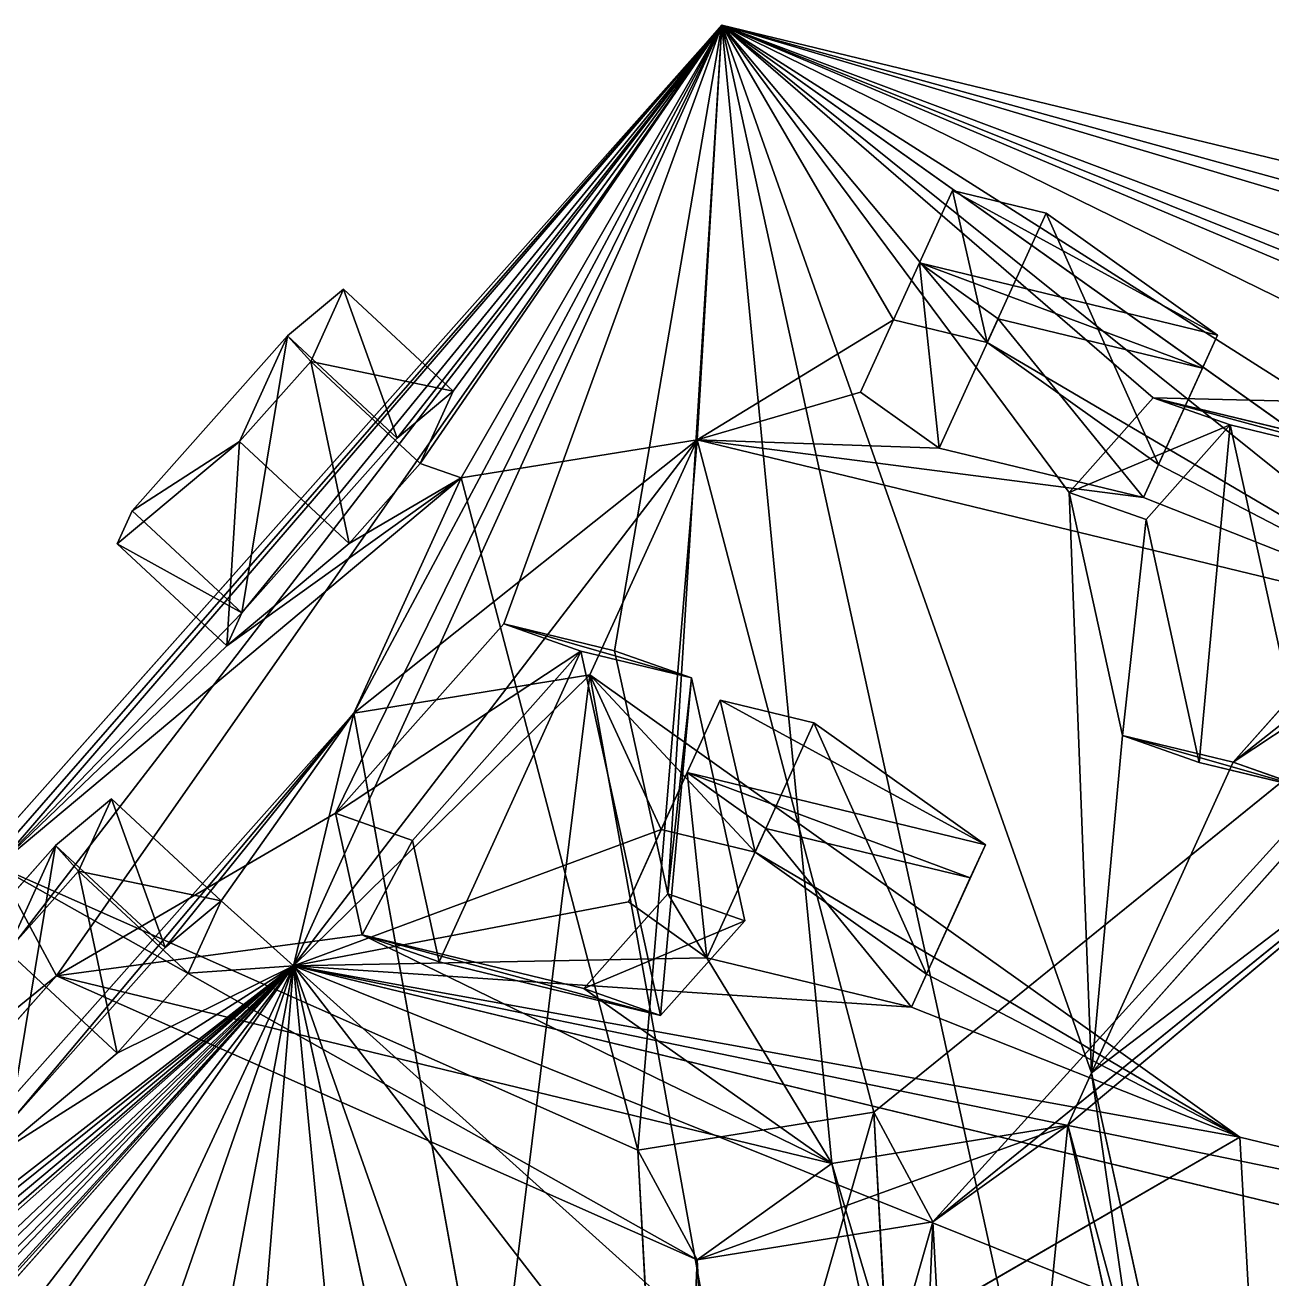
# Model space of a CAD drawing. Extents: x -257 to -138, y 59 to 148.
# Drawn here: x -216.33 to -187.37, y 119.32 to 148.43 of the extents above; entities that cross this region are included whole.
import ezdxf

# ---------------------------------------------------------------- set-up
doc = ezdxf.new("R2010")
doc.units = 0
doc.layers.get('0').update_dxf_attribs({"color": 13, "linetype": 'CONTINUOUS'})

msp = doc.modelspace()

# ---------------------------------------------------------------- linework, layer by layer
for p, q in [((-200.144, 148.433, 31.592), (-247.019, 95.698, 45.935)), ((-200.144, 148.433, 31.592), (-210.097, 126.592, 99.473)), ((-148.381, 111.653, 65.531), (-200.144, 148.433, 31.592)), ((-200.144, 148.433, 31.592), (-185.304, 80.76, 11.993)), ((-200.144, 148.433, 31.592), (-138.428, 133.495, -2.35)), ((-196.161, 141.588, 44.537), (-194.793, 144.591, 45.704)), ((-194.793, 144.591, 45.704), (-195.559, 142.911, 50.925)), ((-192.617, 144.064, 44.507), (-194.793, 144.591, 45.704)), ((-193.986, 141.061, 43.341), (-192.617, 144.064, 44.507)), ((-188.636, 141.235, 47.118), (-192.617, 144.064, 44.507)), ((-196.927, 139.908, 49.759), (-195.559, 142.911, 50.925)), ((-195.559, 142.911, 50.925), (-193.734, 141.614, 52.122)), ((-208.931, 142.304, 42.895), (-210.232, 141.215, 41.008)), ((-209.696, 140.624, 48.117), (-208.931, 142.304, 42.895)), ((-206.384, 139.934, 42.506), (-208.931, 142.304, 42.895)), ((-196.161, 141.588, 44.537), (-196.927, 139.908, 49.759)), ((-193.986, 141.061, 43.341), (-196.161, 141.588, 44.537)), ((-195.102, 138.611, 50.955), (-193.734, 141.614, 52.122)), ((-193.734, 141.614, 52.122), (-188.987, 140.465, 49.511)), ((-210.232, 141.215, 41.008), (-213.838, 137.158, 42.111)), ((-207.686, 138.845, 40.619), (-210.232, 141.215, 41.008)), ((-190.004, 138.232, 45.951), (-188.636, 141.235, 47.118)), ((-188.987, 140.465, 49.511), (-188.636, 141.235, 47.118)), ((-190.004, 138.232, 45.951), (-193.986, 141.061, 43.341)), ((-211.349, 138.765, 48.622), (-209.696, 140.624, 48.117)), ((-207.15, 138.254, 47.728), (-209.696, 140.624, 48.117)), ((-190.355, 137.462, 48.344), (-188.987, 140.465, 49.511)), ((-206.384, 139.934, 42.506), (-207.686, 138.845, 40.619)), ((-207.15, 138.254, 47.728), (-206.384, 139.934, 42.506)), ((-196.927, 139.908, 49.759), (-195.102, 138.611, 50.955)), ((-190.129, 139.779, 24.972), (-192.082, 137.582, 25.57)), ((-184.986, 138.534, 22.144), (-190.129, 139.779, 24.972)), ((-190.129, 139.779, 24.972), (-188.344, 139.15, 28.496)), ((-191.562, 124.106, 22.901), (-177.89, 139.487, 18.718)), ((-188.344, 139.15, 28.496), (-190.297, 136.953, 29.094)), ((-183.201, 137.905, 25.667), (-188.344, 139.15, 28.496)), ((-214.189, 136.388, 44.504), (-211.349, 138.765, 48.622)), ((-208.802, 136.395, 48.233), (-211.349, 138.765, 48.622)), ((-207.686, 138.845, 40.619), (-211.291, 134.789, 41.722)), ((-206.204, 137.92, 55.959), (-200.724, 138.806, 57.047)), ((-200.724, 138.806, 57.047), (-203.212, 133.346, 74.018)), ((-182.723, 134.449, 47.148), (-200.724, 138.806, 57.047)), ((-200.724, 138.806, 57.047), (-196.621, 123.199, 49.103)), ((-195.102, 138.611, 50.955), (-190.355, 137.462, 48.344)), ((-208.802, 136.395, 48.233), (-207.15, 138.254, 47.728)), ((-190.355, 137.462, 48.344), (-190.004, 138.232, 45.951)), ((-216.973, 128.909, 40.343), (-206.204, 137.92, 55.959)), ((-208.692, 132.459, 72.929), (-206.204, 137.92, 55.959)), ((-206.204, 137.92, 55.959), (-202.101, 122.312, 48.014)), ((-190.846, 131.942, 23.937), (-192.082, 137.582, 25.57)), ((-192.082, 137.582, 25.57), (-190.297, 136.953, 29.094)), ((-213.838, 137.158, 42.111), (-214.189, 136.388, 44.504)), ((-211.291, 134.789, 41.722), (-213.838, 137.158, 42.111)), ((-189.06, 131.313, 27.46), (-190.297, 136.953, 29.094)), ((-211.642, 134.019, 44.115), (-214.189, 136.388, 44.504)), ((-211.642, 134.019, 44.115), (-208.802, 136.395, 48.233)), ((-188.274, 131.32, 22.522), (-184.368, 135.714, 21.327)), ((-211.291, 134.789, 41.722), (-211.642, 134.019, 44.115)), ((-209.118, 130.135, 32.874), (-205.211, 134.529, 31.679)), ((-205.211, 134.529, 31.679), (-202.64, 133.907, 30.264)), ((-205.211, 134.529, 31.679), (-203.426, 133.901, 35.202)), ((-196.621, 123.199, 49.103), (-182.723, 134.449, 47.148)), ((-207.332, 129.506, 36.397), (-203.426, 133.901, 35.202)), ((-203.426, 133.901, 35.202), (-200.854, 133.278, 33.788)), ((-201.403, 128.268, 28.631), (-202.64, 133.907, 30.264)), ((-202.64, 133.907, 30.264), (-200.854, 133.278, 33.788)), ((-203.212, 133.346, 74.018), (-208.692, 132.459, 72.929)), ((-188.115, 122.618, 83.917), (-203.212, 133.346, 74.018)), ((-203.212, 133.346, 74.018), (-200.028, 115.723, 72.338)), ((-199.617, 127.639, 32.155), (-200.854, 133.278, 33.788)), ((-201.553, 129.757, 81.306), (-200.184, 132.76, 82.473)), ((-200.184, 132.76, 82.473), (-200.95, 131.08, 87.694)), ((-198.009, 132.233, 81.277), (-200.184, 132.76, 82.473)), ((-222.364, 117.078, 77.113), (-208.692, 132.459, 72.929)), ((-205.508, 114.836, 71.249), (-208.692, 132.459, 72.929)), ((-199.377, 129.231, 80.11), (-198.009, 132.233, 81.277)), ((-194.027, 129.404, 83.887), (-198.009, 132.233, 81.277)), ((-195.244, 120.652, 44.243), (-181.346, 131.903, 42.288)), ((-192.115, 122.892, 26.672), (-181.346, 131.903, 42.288)), ((-190.846, 131.942, 23.937), (-188.274, 131.32, 22.522)), ((-190.846, 131.942, 23.937), (-189.06, 131.313, 27.46)), ((-189.06, 131.313, 27.46), (-186.489, 130.691, 26.046)), ((-188.274, 131.32, 22.522), (-186.489, 130.691, 26.046)), ((-202.318, 128.077, 86.528), (-200.95, 131.08, 87.694)), ((-200.95, 131.08, 87.694), (-199.125, 129.783, 88.891)), ((-214.322, 130.473, 79.664), (-215.623, 129.384, 77.777)), ((-215.087, 128.793, 84.886), (-214.322, 130.473, 79.664)), ((-211.775, 128.104, 79.275), (-214.322, 130.473, 79.664)), ((-208.499, 127.315, 32.057), (-209.118, 130.135, 32.874)), ((-209.118, 130.135, 32.874), (-207.332, 129.506, 36.397)), ((-201.553, 129.757, 81.306), (-202.318, 128.077, 86.528)), ((-199.377, 129.231, 80.11), (-201.553, 129.757, 81.306)), ((-200.493, 126.781, 87.724), (-199.125, 129.783, 88.891)), ((-199.125, 129.783, 88.891), (-194.378, 128.634, 86.28)), ((-215.623, 129.384, 77.777), (-219.229, 125.328, 78.88)), ((-213.077, 127.015, 77.388), (-215.623, 129.384, 77.777)), ((-206.714, 126.686, 35.581), (-207.332, 129.506, 36.397)), ((-195.396, 126.402, 82.72), (-194.027, 129.404, 83.887)), ((-194.378, 128.634, 86.28), (-194.027, 129.404, 83.887)), ((-195.396, 126.402, 82.72), (-199.377, 129.231, 80.11)), ((-216.973, 128.909, 40.343), (-202.101, 122.312, 48.014)), ((-216.973, 128.909, 40.343), (-215.595, 126.363, 35.483)), ((-216.74, 126.934, 85.391), (-215.087, 128.793, 84.886)), ((-212.541, 126.424, 84.497), (-215.087, 128.793, 84.886)), ((-195.746, 125.632, 85.113), (-194.378, 128.634, 86.28)), ((-211.775, 128.104, 79.275), (-213.077, 127.015, 77.388)), ((-212.541, 126.424, 84.497), (-211.775, 128.104, 79.275)), ((-203.356, 126.07, 29.229), (-201.403, 128.268, 28.631)), ((-202.318, 128.077, 86.528), (-200.493, 126.781, 87.724)), ((-201.403, 128.268, 28.631), (-199.617, 127.639, 32.155)), ((-201.571, 125.441, 32.752), (-199.617, 127.639, 32.155)), ((-208.499, 127.315, 32.057), (-203.356, 126.07, 29.229)), ((-208.499, 127.315, 32.057), (-206.714, 126.686, 35.581)), ((-214.193, 124.565, 85.002), (-216.74, 126.934, 85.391)), ((-213.077, 127.015, 77.388), (-216.682, 122.958, 78.491)), ((-206.714, 126.686, 35.581), (-201.571, 125.441, 32.752)), ((-200.493, 126.781, 87.724), (-195.746, 125.632, 85.113)), ((-256.972, 73.857, 113.817), (-210.097, 126.592, 99.473)), ((-210.097, 126.592, 99.473), (-247.019, 95.698, 45.935)), ((-215.595, 126.363, 35.483), (-227.314, 113.179, 39.069)), ((-197.595, 122.006, 25.584), (-215.595, 126.363, 35.483)), ((-215.595, 126.363, 35.483), (-200.723, 119.766, 43.155)), ((-214.193, 124.565, 85.002), (-212.541, 126.424, 84.497)), ((-148.381, 111.653, 65.531), (-210.097, 126.592, 99.473)), ((-195.256, 58.919, 79.875), (-210.097, 126.592, 99.473)), ((-195.746, 125.632, 85.113), (-195.396, 126.402, 82.72)), ((-203.356, 126.07, 29.229), (-201.571, 125.441, 32.752)), ((-217.033, 122.188, 80.884), (-214.193, 124.565, 85.002)), ((-192.115, 122.892, 26.672), (-191.562, 124.106, 22.901)), ((-191.562, 124.106, 22.901), (-187.852, 107.187, 18.002)), ((-202.101, 122.312, 48.014), (-196.621, 123.199, 49.103)), ((-196.621, 123.199, 49.103), (-195.244, 120.652, 44.243)), ((-195.785, 107.879, 57.367), (-196.621, 123.199, 49.103)), ((-197.595, 122.006, 25.584), (-192.115, 122.892, 26.672)), ((-192.115, 122.892, 26.672), (-195.244, 120.652, 44.243)), ((-188.405, 105.974, 21.773), (-192.115, 122.892, 26.672)), ((-200.028, 115.723, 72.338), (-188.115, 122.618, 83.917)), ((-188.115, 122.618, 83.917), (-172.686, 118.884, 75.431)), ((-188.115, 122.618, 83.917), (-187.843, 117.645, 86.599)), ((-200.723, 119.766, 43.155), (-202.101, 122.312, 48.014)), ((-201.264, 106.992, 56.278), (-202.101, 122.312, 48.014)), ((-197.595, 122.006, 25.584), (-200.723, 119.766, 43.155)), ((-197.595, 122.006, 25.584), (-193.885, 105.087, 20.684)), ((-200.723, 119.766, 43.155), (-195.244, 120.652, 44.243)), ((-195.244, 120.652, 44.243), (-194.407, 105.332, 52.507)), ((-199.887, 104.446, 51.418), (-200.723, 119.766, 43.155))]:
    msp.add_line(p, q)

# ---------------------------------------------------------------- meshes
mesh = msp.add_polyface()
corners = [(-227.314, 113.179, 39.069), (-226.794, 99.703, 36.401), (-228.031, 105.342, 38.034), (-222.986, 93.441, 33.353), (-247.019, 95.698, 45.935), (-234.508, 101.57, 40.643), (-200.144, 148.433, 31.592), (-230.602, 105.965, 39.448), (-215.595, 126.363, 35.483), (-209.118, 130.135, 32.874), (-205.211, 134.529, 31.679), (-202.64, 133.907, 30.264), (-201.403, 128.268, 28.631), (-208.499, 127.315, 32.057), (-197.595, 122.006, 25.584), (-203.356, 126.07, 29.229), (-185.304, 80.76, 11.993), (-193.885, 105.087, 20.684), (-193.365, 91.611, 18.015), (-233.89, 98.75, 39.827), (-228.747, 97.506, 36.998), (-207.557, 89.706, 24.868), (-200.461, 90.659, 21.442), (-201.079, 93.479, 22.258), (-195.318, 89.414, 18.613), (-197.173, 97.873, 21.063), (-194.601, 97.251, 19.649)]
mesh.append_faces([[corners[k] for k in face] for face in [(5, 0, 7), (7, 0, 2), (0, 6, 8), (9, 6, 10), (10, 6, 11), (11, 6, 12), (8, 13, 14), (13, 8, 9), (14, 16, 17), (4, 3, 16), (19, 4, 5), (22, 21, 23), (17, 23, 21), (23, 17, 25), (25, 17, 26), (26, 17, 18)]], dxfattribs={"vtx0": -1, "vtx1": -1})
mesh.append_faces([[corners[k] for k in face] for face in [(4, 0, 5), (8, 6, 9), (14, 12, 6), (17, 16, 18), (3, 4, 19), (16, 21, 22)]], dxfattribs={"vtx0": -1, "vtx1": -1, "vtx2": -1})
mesh.append_faces([[corners[k] for k in face] for face in [(0, 1, 2), (1, 0, 3), (0, 4, 6), (14, 13, 15), (14, 15, 12), (14, 6, 16), (3, 19, 20), (3, 20, 1), (16, 3, 21), (16, 22, 24), (16, 24, 18)]], dxfattribs={"vtx0": -1, "vtx2": -1})
mesh = msp.add_polyface()
corners = [(-247.019, 95.698, 45.935), (-231.594, 109.355, 63.728), (-237.033, 105.454, 51.885), (-210.097, 126.592, 99.473), (-234.193, 107.831, 56.003), (-222.364, 117.078, 77.113), (-217.033, 122.188, 80.884), (-214.193, 124.565, 85.002), (-212.541, 126.424, 84.497), (-211.775, 128.104, 79.275), (-208.692, 132.459, 72.929), (-200.144, 148.433, 31.592), (-206.204, 137.92, 55.959), (-207.15, 138.254, 47.728), (-206.384, 139.934, 42.506), (-228.692, 115.725, 43.929), (-236.682, 106.224, 49.492), (-233.076, 110.281, 48.388), (-231.775, 111.37, 50.276), (-216.973, 128.909, 40.343), (-211.291, 134.789, 41.722), (-211.642, 134.019, 44.115), (-207.686, 138.845, 40.619), (-208.802, 136.395, 48.233), (-216.682, 122.958, 78.491), (-213.077, 127.015, 77.388), (-232.54, 109.69, 55.497)]
mesh.append_faces([[corners[k] for k in face] for face in [(2, 1, 4), (1, 3, 5), (6, 3, 7), (7, 3, 8), (8, 3, 9), (10, 11, 12), (13, 11, 14), (0, 15, 11), (16, 0, 2), (20, 19, 21), (12, 21, 19), (21, 12, 23), (23, 12, 13), (5, 24, 10), (24, 5, 6), (26, 15, 18)]], dxfattribs={"vtx0": -1, "vtx1": -1})
mesh.append_faces([[corners[k] for k in face] for face in [(0, 1, 2), (5, 3, 6), (9, 3, 10), (12, 11, 13), (15, 0, 16), (11, 19, 20)]], dxfattribs={"vtx0": -1, "vtx1": -1, "vtx2": -1})
mesh.append_faces([[corners[k] for k in face] for face in [(1, 0, 3), (10, 3, 11), (15, 16, 17), (15, 17, 18), (11, 15, 19), (11, 20, 22), (11, 22, 14), (10, 24, 25), (10, 25, 9), (1, 26, 4), (26, 1, 15)]], dxfattribs={"vtx0": -1, "vtx2": -1})
mesh = msp.add_polyface()
corners = [(-169.783, 125.254, 55.633), (-168.123, 121.666, 62.921), (-165.948, 121.139, 61.725), (-172.686, 118.884, 75.431), (-168.889, 119.986, 68.143), (-167.064, 118.689, 69.339), (-190.355, 137.462, 48.344), (-182.723, 134.449, 47.148), (-190.004, 138.232, 45.951), (-200.724, 138.806, 57.047), (-195.102, 138.611, 50.955), (-199.377, 129.231, 80.11), (-188.115, 122.618, 83.917), (-203.212, 133.346, 74.018), (-195.396, 126.402, 82.72), (-195.746, 125.632, 85.113), (-200.144, 148.433, 31.592), (-196.161, 141.588, 44.537), (-193.986, 141.061, 43.341), (-210.097, 126.592, 99.473), (-196.927, 139.908, 49.759), (-201.553, 129.757, 81.306), (-202.318, 128.077, 86.528), (-200.493, 126.781, 87.724), (-148.381, 111.653, 65.531), (-161.966, 118.31, 64.335), (-162.317, 117.54, 66.728)]
mesh.append_faces([[corners[k] for k in face] for face in [(1, 3, 4), (4, 3, 5), (6, 7, 8), (7, 6, 9), (17, 9, 20), (20, 9, 10), (9, 19, 13), (21, 19, 22), (22, 19, 23), (16, 7, 24), (24, 3, 19)]], dxfattribs={"vtx0": -1, "vtx1": -1})
mesh.append_faces([[corners[k] for k in face] for face in [(17, 16, 9), (13, 19, 21), (7, 16, 18), (24, 0, 2), (24, 26, 3), (19, 12, 15)]], dxfattribs={"vtx0": -1, "vtx1": -1, "vtx2": -1})
mesh.append_faces([[corners[k] for k in face] for face in [(0, 1, 2), (1, 0, 3), (9, 6, 10), (11, 12, 13), (12, 11, 14), (12, 14, 15), (16, 17, 18), (9, 16, 19), (13, 21, 11), (7, 18, 8), (24, 7, 0), (24, 2, 25), (24, 25, 26), (3, 26, 5), (19, 3, 12), (19, 15, 23)]], dxfattribs={"vtx0": -1, "vtx2": -1})
mesh = msp.add_polyface()
corners = [(-190.846, 131.942, 23.937), (-191.562, 124.106, 22.901), (-192.082, 137.582, 25.57), (-188.274, 131.32, 22.522), (-177.89, 139.487, 18.718), (-184.368, 135.714, 21.327), (-200.144, 148.433, 31.592), (-185.304, 80.76, 11.993), (-187.852, 107.187, 18.002), (-184.044, 100.925, 14.954), (-182.091, 103.123, 14.356), (-169.852, 102.83, 8.102), (-176.948, 101.878, 11.528), (-176.33, 99.058, 10.711), (-158.653, 129.49, 7.185), (-158.133, 116.014, 4.516), (-162.461, 135.752, 10.232), (-157.417, 123.851, 5.552), (-190.129, 139.779, 24.972), (-138.428, 133.495, -2.35), (-184.986, 138.534, 22.144), (-156.7, 131.687, 6.587), (-151.557, 130.442, 3.759), (-150.939, 127.623, 2.942), (-180.236, 94.663, 11.907), (-182.807, 95.286, 13.321), (-154.845, 123.228, 4.137)]
mesh.append_faces([[corners[k] for k in face] for face in [(0, 1, 2), (1, 3, 4), (6, 1, 7), (9, 8, 10), (10, 11, 12), (12, 11, 13), (18, 4, 20), (20, 4, 5), (4, 19, 16), (21, 19, 22), (22, 19, 23), (7, 11, 19), (24, 7, 25), (25, 7, 9), (26, 15, 17)]], dxfattribs={"vtx0": -1, "vtx1": -1})
mesh.append_faces([[corners[k] for k in face] for face in [(1, 6, 2), (7, 8, 9), (18, 6, 4), (16, 19, 21), (11, 7, 24), (19, 15, 26)]], dxfattribs={"vtx0": -1, "vtx1": -1, "vtx2": -1})
mesh.append_faces([[corners[k] for k in face] for face in [(1, 0, 3), (4, 3, 5), (7, 1, 8), (10, 8, 11), (14, 15, 16), (15, 14, 17), (6, 18, 2), (4, 6, 19), (16, 21, 14), (11, 24, 13), (19, 11, 15), (19, 26, 23)]], dxfattribs={"vtx0": -1, "vtx2": -1})
mesh = msp.add_polyface()
corners = [(-138.428, 133.495, -2.35), (-160.41, 137.468, 13.206), (-148.031, 133.306, 9.399), (-200.144, 148.433, 31.592), (-152.778, 134.455, 12.01), (-175.839, 141.203, 21.692), (-181.46, 141.398, 27.784), (-186.208, 142.547, 30.395), (-186.558, 141.777, 32.788), (-178.742, 134.832, 41.491), (-148.381, 111.653, 65.531), (-182.577, 138.948, 35.399), (-165.801, 125.638, 49.976), (-158.52, 121.854, 51.172), (-154.37, 118.905, 53.893), (-145.313, 126.741, 23.106), (-146.207, 132.009, 10.596), (-146.972, 130.329, 15.817), (-149.148, 130.856, 17.013), (-147.801, 121.28, 40.076), (-151.598, 120.179, 47.365), (-153.422, 121.475, 46.168), (-152.366, 118.493, 52.605), (-158.169, 122.624, 48.779), (-179.636, 140.101, 28.981), (-180.401, 138.421, 34.202), (-153.129, 133.685, 14.403)]
mesh.append_faces([[corners[k] for k in face] for face in [(2, 1, 4), (1, 3, 5), (6, 3, 7), (7, 3, 8), (8, 9, 11), (9, 10, 12), (13, 10, 14), (0, 15, 10), (16, 0, 2), (20, 19, 21), (12, 21, 19), (21, 12, 23), (23, 12, 13), (5, 24, 9), (24, 5, 6), (26, 15, 18)]], dxfattribs={"vtx0": -1, "vtx1": -1})
mesh.append_faces([[corners[k] for k in face] for face in [(0, 1, 2), (5, 3, 6), (8, 3, 9), (12, 10, 13), (15, 0, 16), (10, 19, 20)]], dxfattribs={"vtx0": -1, "vtx1": -1, "vtx2": -1})
mesh.append_faces([[corners[k] for k in face] for face in [(1, 0, 3), (9, 3, 10), (15, 16, 17), (15, 17, 18), (10, 15, 19), (10, 20, 22), (10, 22, 14), (9, 24, 25), (9, 25, 11), (1, 26, 4), (26, 1, 15)]], dxfattribs={"vtx0": -1, "vtx2": -1})
mesh = msp.add_polyface()
corners = [(-195.559, 142.911, 50.925), (-196.161, 141.588, 44.537), (-196.927, 139.908, 49.759), (-194.793, 144.591, 45.704)]
mesh.append_faces([[corners[k] for k in face] for face in [(0, 1, 2), (1, 0, 3)]], dxfattribs={"vtx0": -1})
mesh = msp.add_polyface()
corners = [(-194.793, 144.591, 45.704), (-193.986, 141.061, 43.341), (-196.161, 141.588, 44.537), (-192.617, 144.064, 44.507)]
mesh.append_faces([[corners[k] for k in face] for face in [(0, 1, 2), (1, 0, 3)]], dxfattribs={"vtx0": -1})
mesh = msp.add_polyface()
corners = [(-194.793, 144.591, 45.704), (-188.636, 141.235, 47.118), (-192.617, 144.064, 44.507), (-195.559, 142.911, 50.925), (-188.987, 140.465, 49.511), (-193.734, 141.614, 52.122)]
mesh.append_faces([[corners[k] for k in face] for face in [(0, 1, 2), (4, 3, 5)]], dxfattribs={"vtx0": -1})
mesh.append_faces([[corners[k] for k in face] for face in [(1, 3, 4)]], dxfattribs={"vtx0": -1, "vtx1": -1})
mesh.append_faces([[corners[k] for k in face] for face in [(1, 0, 3)]], dxfattribs={"vtx0": -1, "vtx2": -1})
mesh = msp.add_polyface()
corners = [(-192.617, 144.064, 44.507), (-190.004, 138.232, 45.951), (-193.986, 141.061, 43.341), (-188.636, 141.235, 47.118)]
mesh.append_faces([[corners[k] for k in face] for face in [(0, 1, 2), (1, 0, 3)]], dxfattribs={"vtx0": -1})
mesh = msp.add_polyface()
corners = [(-195.102, 138.611, 50.955), (-195.559, 142.911, 50.925), (-196.927, 139.908, 49.759), (-193.734, 141.614, 52.122)]
mesh.append_faces([[corners[k] for k in face] for face in [(0, 1, 2), (1, 0, 3)]], dxfattribs={"vtx0": -1})
mesh = msp.add_polyface()
corners = [(-211.349, 138.765, 48.622), (-213.838, 137.158, 42.111), (-214.189, 136.388, 44.504), (-210.232, 141.215, 41.008), (-209.696, 140.624, 48.117), (-208.931, 142.304, 42.895)]
mesh.append_faces([[corners[k] for k in face] for face in [(0, 1, 2), (3, 4, 5)]], dxfattribs={"vtx0": -1})
mesh.append_faces([[corners[k] for k in face] for face in [(1, 0, 3)]], dxfattribs={"vtx0": -1, "vtx1": -1})
mesh.append_faces([[corners[k] for k in face] for face in [(3, 0, 4)]], dxfattribs={"vtx0": -1, "vtx2": -1})
mesh = msp.add_polyface()
corners = [(-208.931, 142.304, 42.895), (-207.686, 138.845, 40.619), (-210.232, 141.215, 41.008), (-206.384, 139.934, 42.506)]
mesh.append_faces([[corners[k] for k in face] for face in [(0, 1, 2), (1, 0, 3)]], dxfattribs={"vtx0": -1})
mesh = msp.add_polyface()
corners = [(-206.384, 139.934, 42.506), (-209.696, 140.624, 48.117), (-207.15, 138.254, 47.728), (-208.931, 142.304, 42.895)]
mesh.append_faces([[corners[k] for k in face] for face in [(0, 1, 2), (1, 0, 3)]], dxfattribs={"vtx0": -1})
mesh = msp.add_polyface()
corners = [(-190.355, 137.462, 48.344), (-193.734, 141.614, 52.122), (-195.102, 138.611, 50.955), (-188.987, 140.465, 49.511)]
mesh.append_faces([[corners[k] for k in face] for face in [(0, 1, 2), (1, 0, 3)]], dxfattribs={"vtx0": -1})
mesh = msp.add_polyface()
corners = [(-210.232, 141.215, 41.008), (-211.291, 134.789, 41.722), (-213.838, 137.158, 42.111), (-207.686, 138.845, 40.619)]
mesh.append_faces([[corners[k] for k in face] for face in [(0, 1, 2), (1, 0, 3)]], dxfattribs={"vtx0": -1})
mesh = msp.add_polyface()
corners = [(-191.562, 124.106, 22.901), (-181.346, 131.903, 42.288), (-192.115, 122.892, 26.672), (-177.89, 139.487, 18.718), (-178.742, 134.832, 41.491), (-175.839, 141.203, 21.692)]
mesh.append_faces([[corners[k] for k in face] for face in [(0, 1, 2), (4, 3, 5)]], dxfattribs={"vtx0": -1})
mesh.append_faces([[corners[k] for k in face] for face in [(1, 3, 4)]], dxfattribs={"vtx0": -1, "vtx1": -1})
mesh.append_faces([[corners[k] for k in face] for face in [(1, 0, 3)]], dxfattribs={"vtx0": -1, "vtx2": -1})
mesh = msp.add_polyface()
corners = [(-190.004, 138.232, 45.951), (-188.987, 140.465, 49.511), (-190.355, 137.462, 48.344), (-188.636, 141.235, 47.118)]
mesh.append_faces([[corners[k] for k in face] for face in [(0, 1, 2), (1, 0, 3)]], dxfattribs={"vtx0": -1})
mesh = msp.add_polyface()
corners = [(-208.802, 136.395, 48.233), (-209.696, 140.624, 48.117), (-211.349, 138.765, 48.622), (-207.15, 138.254, 47.728)]
mesh.append_faces([[corners[k] for k in face] for face in [(0, 1, 2), (1, 0, 3)]], dxfattribs={"vtx0": -1})
mesh = msp.add_polyface()
corners = [(-188.344, 139.15, 28.496), (-192.082, 137.582, 25.57), (-190.129, 139.779, 24.972), (-190.297, 136.953, 29.094)]
mesh.append_faces([[corners[k] for k in face] for face in [(0, 1, 2), (1, 0, 3)]], dxfattribs={"vtx0": -1})
mesh = msp.add_polyface()
corners = [(-183.201, 137.905, 25.667), (-190.129, 139.779, 24.972), (-184.986, 138.534, 22.144), (-188.344, 139.15, 28.496)]
mesh.append_faces([[corners[k] for k in face] for face in [(0, 1, 2), (1, 0, 3)]], dxfattribs={"vtx0": -1})
mesh = msp.add_polyface()
corners = [(-188.344, 139.15, 28.496), (-189.06, 131.313, 27.46), (-190.297, 136.953, 29.094), (-186.489, 130.691, 26.046), (-183.201, 137.905, 25.667), (-182.582, 135.086, 24.851)]
mesh.append_faces([[corners[k] for k in face] for face in [(0, 1, 2), (3, 4, 5)]], dxfattribs={"vtx0": -1})
mesh.append_faces([[corners[k] for k in face] for face in [(1, 0, 3)]], dxfattribs={"vtx0": -1, "vtx1": -1})
mesh.append_faces([[corners[k] for k in face] for face in [(3, 0, 4)]], dxfattribs={"vtx0": -1, "vtx2": -1})
mesh = msp.add_polyface()
corners = [(-211.642, 134.019, 44.115), (-211.349, 138.765, 48.622), (-214.189, 136.388, 44.504), (-208.802, 136.395, 48.233)]
mesh.append_faces([[corners[k] for k in face] for face in [(0, 1, 2), (1, 0, 3)]], dxfattribs={"vtx0": -1})
mesh = msp.add_polyface()
corners = [(-200.724, 138.806, 57.047), (-208.692, 132.459, 72.929), (-206.204, 137.92, 55.959), (-203.212, 133.346, 74.018)]
mesh.append_faces([[corners[k] for k in face] for face in [(0, 1, 2), (1, 0, 3)]], dxfattribs={"vtx0": -1})
mesh = msp.add_polyface()
corners = [(-202.101, 122.312, 48.014), (-200.724, 138.806, 57.047), (-206.204, 137.92, 55.959), (-196.621, 123.199, 49.103)]
mesh.append_faces([[corners[k] for k in face] for face in [(0, 1, 2), (1, 0, 3)]], dxfattribs={"vtx0": -1})
mesh = msp.add_polyface()
corners = [(-182.723, 134.449, 47.148), (-200.724, 138.806, 57.047), (-196.621, 123.199, 49.103)]
mesh.append_faces([[corners[k] for k in face] for face in [(0, 1, 2)]])
mesh = msp.add_polyface()
corners = [(-202.101, 122.312, 48.014), (-206.204, 137.92, 55.959), (-216.973, 128.909, 40.343)]
mesh.append_faces([[corners[k] for k in face] for face in [(0, 1, 2)]])
mesh = msp.add_polyface()
corners = [(-190.846, 131.942, 23.937), (-190.297, 136.953, 29.094), (-189.06, 131.313, 27.46), (-192.082, 137.582, 25.57)]
mesh.append_faces([[corners[k] for k in face] for face in [(0, 1, 2), (1, 0, 3)]], dxfattribs={"vtx0": -1})
mesh = msp.add_polyface()
corners = [(-214.189, 136.388, 44.504), (-211.291, 134.789, 41.722), (-211.642, 134.019, 44.115), (-213.838, 137.158, 42.111)]
mesh.append_faces([[corners[k] for k in face] for face in [(0, 1, 2), (1, 0, 3)]], dxfattribs={"vtx0": -1})
mesh = msp.add_polyface()
corners = [(-188.274, 131.32, 22.522), (-182.582, 135.086, 24.851), (-184.368, 135.714, 21.327), (-186.489, 130.691, 26.046)]
mesh.append_faces([[corners[k] for k in face] for face in [(0, 1, 2), (1, 0, 3)]], dxfattribs={"vtx0": -1})
mesh = msp.add_polyface()
corners = [(-203.426, 133.901, 35.202), (-209.118, 130.135, 32.874), (-205.211, 134.529, 31.679), (-207.332, 129.506, 36.397)]
mesh.append_faces([[corners[k] for k in face] for face in [(0, 1, 2), (1, 0, 3)]], dxfattribs={"vtx0": -1})
mesh = msp.add_polyface()
corners = [(-200.854, 133.278, 33.788), (-205.211, 134.529, 31.679), (-202.64, 133.907, 30.264), (-203.426, 133.901, 35.202)]
mesh.append_faces([[corners[k] for k in face] for face in [(0, 1, 2), (1, 0, 3)]], dxfattribs={"vtx0": -1})
mesh = msp.add_polyface()
corners = [(-182.723, 134.449, 47.148), (-195.244, 120.652, 44.243), (-181.346, 131.903, 42.288), (-196.621, 123.199, 49.103)]
mesh.append_faces([[corners[k] for k in face] for face in [(0, 1, 2), (1, 0, 3)]], dxfattribs={"vtx0": -1})
mesh = msp.add_polyface()
corners = [(-203.426, 133.901, 35.202), (-206.714, 126.686, 35.581), (-207.332, 129.506, 36.397), (-201.571, 125.441, 32.752), (-200.854, 133.278, 33.788), (-199.617, 127.639, 32.155)]
mesh.append_faces([[corners[k] for k in face] for face in [(0, 1, 2), (3, 4, 5)]], dxfattribs={"vtx0": -1})
mesh.append_faces([[corners[k] for k in face] for face in [(1, 0, 3)]], dxfattribs={"vtx0": -1, "vtx1": -1})
mesh.append_faces([[corners[k] for k in face] for face in [(3, 0, 4)]], dxfattribs={"vtx0": -1, "vtx2": -1})
mesh = msp.add_polyface()
corners = [(-200.854, 133.278, 33.788), (-201.403, 128.268, 28.631), (-199.617, 127.639, 32.155), (-202.64, 133.907, 30.264)]
mesh.append_faces([[corners[k] for k in face] for face in [(0, 1, 2), (1, 0, 3)]], dxfattribs={"vtx0": -1})
mesh = msp.add_polyface()
corners = [(-203.212, 133.346, 74.018), (-205.508, 114.836, 71.249), (-208.692, 132.459, 72.929), (-200.028, 115.723, 72.338)]
mesh.append_faces([[corners[k] for k in face] for face in [(0, 1, 2), (1, 0, 3)]], dxfattribs={"vtx0": -1})
mesh = msp.add_polyface()
corners = [(-188.115, 122.618, 83.917), (-200.028, 115.723, 72.338), (-203.212, 133.346, 74.018)]
mesh.append_faces([[corners[k] for k in face] for face in [(0, 1, 2)]])
mesh = msp.add_polyface()
corners = [(-200.95, 131.08, 87.694), (-201.553, 129.757, 81.306), (-202.318, 128.077, 86.528), (-200.184, 132.76, 82.473)]
mesh.append_faces([[corners[k] for k in face] for face in [(0, 1, 2), (1, 0, 3)]], dxfattribs={"vtx0": -1})
mesh = msp.add_polyface()
corners = [(-200.184, 132.76, 82.473), (-199.377, 129.231, 80.11), (-201.553, 129.757, 81.306), (-198.009, 132.233, 81.277)]
mesh.append_faces([[corners[k] for k in face] for face in [(0, 1, 2), (1, 0, 3)]], dxfattribs={"vtx0": -1})
mesh = msp.add_polyface()
corners = [(-200.184, 132.76, 82.473), (-194.027, 129.404, 83.887), (-198.009, 132.233, 81.277), (-200.95, 131.08, 87.694), (-194.378, 128.634, 86.28), (-199.125, 129.783, 88.891)]
mesh.append_faces([[corners[k] for k in face] for face in [(0, 1, 2), (4, 3, 5)]], dxfattribs={"vtx0": -1})
mesh.append_faces([[corners[k] for k in face] for face in [(1, 3, 4)]], dxfattribs={"vtx0": -1, "vtx1": -1})
mesh.append_faces([[corners[k] for k in face] for face in [(1, 0, 3)]], dxfattribs={"vtx0": -1, "vtx2": -1})
mesh = msp.add_polyface()
corners = [(-205.508, 114.836, 71.249), (-222.364, 117.078, 77.113), (-208.692, 132.459, 72.929)]
mesh.append_faces([[corners[k] for k in face] for face in [(0, 1, 2)]])
mesh = msp.add_polyface()
corners = [(-198.009, 132.233, 81.277), (-195.396, 126.402, 82.72), (-199.377, 129.231, 80.11), (-194.027, 129.404, 83.887)]
mesh.append_faces([[corners[k] for k in face] for face in [(0, 1, 2), (1, 0, 3)]], dxfattribs={"vtx0": -1})
mesh = msp.add_polyface()
corners = [(-195.244, 120.652, 44.243), (-192.115, 122.892, 26.672), (-181.346, 131.903, 42.288)]
mesh.append_faces([[corners[k] for k in face] for face in [(0, 1, 2)]])
mesh = msp.add_polyface()
corners = [(-190.846, 131.942, 23.937), (-186.489, 130.691, 26.046), (-188.274, 131.32, 22.522), (-189.06, 131.313, 27.46)]
mesh.append_faces([[corners[k] for k in face] for face in [(0, 1, 2), (1, 0, 3)]], dxfattribs={"vtx0": -1})
mesh = msp.add_polyface()
corners = [(-200.493, 126.781, 87.724), (-200.95, 131.08, 87.694), (-202.318, 128.077, 86.528), (-199.125, 129.783, 88.891)]
mesh.append_faces([[corners[k] for k in face] for face in [(0, 1, 2), (1, 0, 3)]], dxfattribs={"vtx0": -1})
mesh = msp.add_polyface()
corners = [(-216.74, 126.934, 85.391), (-219.229, 125.328, 78.88), (-219.58, 124.558, 81.273), (-215.623, 129.384, 77.777), (-215.087, 128.793, 84.886), (-214.322, 130.473, 79.664)]
mesh.append_faces([[corners[k] for k in face] for face in [(0, 1, 2), (3, 4, 5)]], dxfattribs={"vtx0": -1})
mesh.append_faces([[corners[k] for k in face] for face in [(1, 0, 3)]], dxfattribs={"vtx0": -1, "vtx1": -1})
mesh.append_faces([[corners[k] for k in face] for face in [(3, 0, 4)]], dxfattribs={"vtx0": -1, "vtx2": -1})
mesh = msp.add_polyface()
corners = [(-214.322, 130.473, 79.664), (-213.077, 127.015, 77.388), (-215.623, 129.384, 77.777), (-211.775, 128.104, 79.275)]
mesh.append_faces([[corners[k] for k in face] for face in [(0, 1, 2), (1, 0, 3)]], dxfattribs={"vtx0": -1})
mesh = msp.add_polyface()
corners = [(-211.775, 128.104, 79.275), (-215.087, 128.793, 84.886), (-212.541, 126.424, 84.497), (-214.322, 130.473, 79.664)]
mesh.append_faces([[corners[k] for k in face] for face in [(0, 1, 2), (1, 0, 3)]], dxfattribs={"vtx0": -1})
mesh = msp.add_polyface()
corners = [(-208.499, 127.315, 32.057), (-207.332, 129.506, 36.397), (-206.714, 126.686, 35.581), (-209.118, 130.135, 32.874)]
mesh.append_faces([[corners[k] for k in face] for face in [(0, 1, 2), (1, 0, 3)]], dxfattribs={"vtx0": -1})
mesh = msp.add_polyface()
corners = [(-195.746, 125.632, 85.113), (-199.125, 129.783, 88.891), (-200.493, 126.781, 87.724), (-194.378, 128.634, 86.28)]
mesh.append_faces([[corners[k] for k in face] for face in [(0, 1, 2), (1, 0, 3)]], dxfattribs={"vtx0": -1})
mesh = msp.add_polyface()
corners = [(-215.623, 129.384, 77.777), (-216.682, 122.958, 78.491), (-219.229, 125.328, 78.88), (-213.077, 127.015, 77.388)]
mesh.append_faces([[corners[k] for k in face] for face in [(0, 1, 2), (1, 0, 3)]], dxfattribs={"vtx0": -1})
mesh = msp.add_polyface()
corners = [(-195.396, 126.402, 82.72), (-194.378, 128.634, 86.28), (-195.746, 125.632, 85.113), (-194.027, 129.404, 83.887)]
mesh.append_faces([[corners[k] for k in face] for face in [(0, 1, 2), (1, 0, 3)]], dxfattribs={"vtx0": -1})
mesh = msp.add_polyface()
corners = [(-215.595, 126.363, 35.483), (-228.692, 115.725, 43.929), (-227.314, 113.179, 39.069), (-216.973, 128.909, 40.343)]
mesh.append_faces([[corners[k] for k in face] for face in [(0, 1, 2), (1, 0, 3)]], dxfattribs={"vtx0": -1})
mesh = msp.add_polyface()
corners = [(-200.723, 119.766, 43.155), (-216.973, 128.909, 40.343), (-215.595, 126.363, 35.483), (-202.101, 122.312, 48.014)]
mesh.append_faces([[corners[k] for k in face] for face in [(0, 1, 2), (1, 0, 3)]], dxfattribs={"vtx0": -1})
mesh = msp.add_polyface()
corners = [(-214.193, 124.565, 85.002), (-215.087, 128.793, 84.886), (-216.74, 126.934, 85.391), (-212.541, 126.424, 84.497)]
mesh.append_faces([[corners[k] for k in face] for face in [(0, 1, 2), (1, 0, 3)]], dxfattribs={"vtx0": -1})
mesh = msp.add_polyface()
corners = [(-203.356, 126.07, 29.229), (-199.617, 127.639, 32.155), (-201.403, 128.268, 28.631), (-201.571, 125.441, 32.752)]
mesh.append_faces([[corners[k] for k in face] for face in [(0, 1, 2), (1, 0, 3)]], dxfattribs={"vtx0": -1})
mesh = msp.add_polyface()
corners = [(-208.499, 127.315, 32.057), (-201.571, 125.441, 32.752), (-203.356, 126.07, 29.229), (-206.714, 126.686, 35.581)]
mesh.append_faces([[corners[k] for k in face] for face in [(0, 1, 2), (1, 0, 3)]], dxfattribs={"vtx0": -1})
mesh = msp.add_polyface()
corners = [(-217.033, 122.188, 80.884), (-216.74, 126.934, 85.391), (-219.58, 124.558, 81.273), (-214.193, 124.565, 85.002)]
mesh.append_faces([[corners[k] for k in face] for face in [(0, 1, 2), (1, 0, 3)]], dxfattribs={"vtx0": -1})
mesh = msp.add_polyface()
corners = [(-248.424, 89.831, 72.48), (-244.039, 95.276, 68.021), (-245.34, 94.186, 66.133), (-234.752, 105.212, 68.296), (-240.433, 99.332, 66.917), (-240.082, 100.102, 64.524), (-248.314, 85.895, 97.175), (-250.912, 84.37, 89.45), (-249.966, 84.036, 97.681), (-240.143, 93.381, 105.065), (-245.473, 88.271, 101.293), (-225.341, 110.921, 95.133), (-225.521, 112.935, 81.681), (-228.424, 106.565, 101.479), (-224.575, 112.601, 89.912), (-222.923, 114.46, 89.406), (-256.972, 73.857, 113.817), (-249.43, 83.445, 104.79), (-250.731, 82.356, 102.902), (-210.097, 126.592, 99.473), (-245.824, 87.501, 103.686), (-224.039, 112.01, 97.02), (-220.434, 116.066, 95.917), (-220.083, 116.836, 93.524), (-247.019, 95.698, 45.935), (-244.575, 95.866, 60.912), (-242.922, 97.725, 60.406)]
mesh.append_faces([[corners[k] for k in face] for face in [(1, 3, 4), (4, 3, 5), (6, 7, 8), (7, 6, 9), (17, 9, 20), (20, 9, 10), (9, 19, 13), (21, 19, 22), (22, 19, 23), (16, 7, 24), (24, 3, 19)]], dxfattribs={"vtx0": -1, "vtx1": -1})
mesh.append_faces([[corners[k] for k in face] for face in [(17, 16, 9), (13, 19, 21), (7, 16, 18), (24, 0, 2), (24, 26, 3), (19, 12, 15)]], dxfattribs={"vtx0": -1, "vtx1": -1, "vtx2": -1})
mesh.append_faces([[corners[k] for k in face] for face in [(0, 1, 2), (1, 0, 3), (9, 6, 10), (11, 12, 13), (12, 11, 14), (12, 14, 15), (16, 17, 18), (9, 16, 19), (13, 21, 11), (7, 18, 8), (24, 7, 0), (24, 2, 25), (24, 25, 26), (3, 26, 5), (19, 3, 12), (19, 15, 23)]], dxfattribs={"vtx0": -1, "vtx2": -1})
mesh = msp.add_polyface()
corners = [(-210.636, 71.541, 89.922), (-203.838, 83.246, 88.566), (-217.51, 67.865, 92.749), (-207.031, 75.598, 88.819), (-204.855, 75.071, 87.622), (-203.714, 69.866, 86.115), (-256.972, 73.857, 113.817), (-243.542, 77.248, 107.616), (-244.065, 79.633, 108.307), (-232.939, 71.6, 101.235), (-195.256, 58.919, 79.875), (-238.795, 76.098, 105.005), (-237.143, 77.957, 104.5), (-210.113, 69.156, 89.231), (-205.366, 68.007, 86.62), (-225.548, 104.522, 103.365), (-218.151, 105.812, 99.847), (-218.675, 108.198, 100.538), (-207.548, 100.164, 93.465), (-213.404, 104.663, 97.236), (-211.752, 106.522, 96.73), (-210.097, 126.592, 99.473), (-237.267, 91.338, 106.951), (-240.46, 83.689, 107.204), (-238.284, 83.163, 106.007), (-215.069, 112.254, 99.434), (-212.893, 111.728, 98.238)]
mesh.append_faces([[corners[k] for k in face] for face in [(7, 9, 11), (11, 9, 12), (9, 10, 2), (13, 10, 14), (14, 10, 5), (16, 18, 19), (19, 18, 20), (21, 18, 10), (6, 22, 21), (12, 22, 24), (22, 12, 9)]], dxfattribs={"vtx0": -1, "vtx1": -1})
mesh.append_faces([[corners[k] for k in face] for face in [(7, 6, 9), (2, 10, 13), (20, 18, 21), (10, 1, 5), (22, 6, 8), (21, 15, 17)]], dxfattribs={"vtx0": -1, "vtx1": -1, "vtx2": -1})
mesh.append_faces([[corners[k] for k in face] for face in [(0, 1, 2), (1, 0, 3), (1, 3, 4), (1, 4, 5), (6, 7, 8), (9, 6, 10), (2, 13, 0), (15, 16, 17), (16, 15, 18), (10, 18, 1), (22, 8, 23), (22, 23, 24), (21, 22, 15), (21, 17, 25), (21, 25, 26), (21, 26, 20)]], dxfattribs={"vtx0": -1, "vtx2": -1})
mesh = msp.add_polyface()
corners = [(-200.723, 119.766, 43.155), (-215.595, 126.363, 35.483), (-197.595, 122.006, 25.584)]
mesh.append_faces([[corners[k] for k in face] for face in [(0, 1, 2)]])
mesh = msp.add_polyface()
corners = [(-201.515, 102.264, 90.783), (-200.498, 110.439, 91.726), (-201.639, 115.645, 93.234), (-198.322, 109.913, 90.53), (-187.843, 117.645, 86.599), (-194.717, 113.969, 89.426), (-195.256, 58.919, 79.875), (-192.46, 73.783, 81.11), (-193.601, 78.988, 82.618), (-190.284, 73.256, 79.914), (-179.805, 80.989, 75.983), (-148.381, 111.653, 65.531), (-186.678, 77.313, 78.811), (-168.086, 94.173, 72.398), (-164.893, 101.821, 72.145), (-167.069, 102.348, 73.341), (-161.288, 105.877, 71.041), (-210.097, 126.592, 99.473), (-199.987, 117.504, 92.728), (-195.24, 116.355, 90.117), (-172.414, 113.911, 78.114), (-166.558, 109.412, 74.343), (-168.21, 107.553, 74.849), (-161.811, 108.263, 71.732), (-197.805, 85.346, 85.883), (-191.949, 80.847, 82.112), (-187.202, 79.698, 79.502)]
mesh.append_faces([[corners[k] for k in face] for face in [(1, 0, 3), (3, 4, 5), (7, 6, 9), (9, 10, 12), (10, 11, 13), (14, 11, 16), (17, 4, 11), (18, 17, 2), (21, 20, 22), (13, 22, 20), (22, 13, 15), (0, 6, 24), (24, 25, 10)]], dxfattribs={"vtx0": -1, "vtx1": -1})
mesh.append_faces([[corners[k] for k in face] for face in [(9, 6, 10), (13, 11, 14), (4, 17, 18), (11, 20, 21), (17, 0, 2), (24, 6, 8)]], dxfattribs={"vtx0": -1, "vtx1": -1, "vtx2": -1})
mesh.append_faces([[corners[k] for k in face] for face in [(0, 1, 2), (3, 0, 4), (6, 7, 8), (10, 6, 11), (13, 14, 15), (4, 18, 19), (4, 19, 5), (11, 4, 20), (11, 21, 23), (11, 23, 16), (0, 17, 6), (24, 8, 25), (10, 25, 26), (10, 26, 12)]], dxfattribs={"vtx0": -1, "vtx2": -1})
mesh = msp.add_polyface()
corners = [(-187.852, 107.187, 18.002), (-192.115, 122.892, 26.672), (-188.405, 105.974, 21.773), (-191.562, 124.106, 22.901)]
mesh.append_faces([[corners[k] for k in face] for face in [(0, 1, 2), (1, 0, 3)]], dxfattribs={"vtx0": -1})
mesh = msp.add_polyface()
corners = [(-201.264, 106.992, 56.278), (-196.621, 123.199, 49.103), (-202.101, 122.312, 48.014), (-195.785, 107.879, 57.367)]
mesh.append_faces([[corners[k] for k in face] for face in [(0, 1, 2), (1, 0, 3)]], dxfattribs={"vtx0": -1})
mesh = msp.add_polyface()
corners = [(-195.244, 120.652, 44.243), (-195.785, 107.879, 57.367), (-194.407, 105.332, 52.507), (-196.621, 123.199, 49.103)]
mesh.append_faces([[corners[k] for k in face] for face in [(0, 1, 2), (1, 0, 3)]], dxfattribs={"vtx0": -1})
mesh = msp.add_polyface()
corners = [(-192.115, 122.892, 26.672), (-200.723, 119.766, 43.155), (-197.595, 122.006, 25.584), (-195.244, 120.652, 44.243)]
mesh.append_faces([[corners[k] for k in face] for face in [(0, 1, 2), (1, 0, 3)]], dxfattribs={"vtx0": -1})
mesh = msp.add_polyface()
corners = [(-193.885, 105.087, 20.684), (-192.115, 122.892, 26.672), (-197.595, 122.006, 25.584), (-188.405, 105.974, 21.773)]
mesh.append_faces([[corners[k] for k in face] for face in [(0, 1, 2), (1, 0, 3)]], dxfattribs={"vtx0": -1})
mesh = msp.add_polyface()
corners = [(-200.028, 115.723, 72.338), (-187.843, 117.645, 86.599), (-199.756, 110.749, 75.021), (-188.115, 122.618, 83.917)]
mesh.append_faces([[corners[k] for k in face] for face in [(0, 1, 2), (1, 0, 3)]], dxfattribs={"vtx0": -1})
mesh = msp.add_polyface()
corners = [(-172.686, 118.884, 75.431), (-187.843, 117.645, 86.599), (-188.115, 122.618, 83.917), (-172.414, 113.911, 78.114)]
mesh.append_faces([[corners[k] for k in face] for face in [(0, 1, 2), (1, 0, 3)]], dxfattribs={"vtx0": -1})
mesh = msp.add_polyface()
corners = [(-201.264, 106.992, 56.278), (-200.723, 119.766, 43.155), (-199.887, 104.446, 51.418), (-202.101, 122.312, 48.014)]
mesh.append_faces([[corners[k] for k in face] for face in [(0, 1, 2), (1, 0, 3)]], dxfattribs={"vtx0": -1})
mesh = msp.add_polyface()
corners = [(-195.244, 120.652, 44.243), (-199.887, 104.446, 51.418), (-200.723, 119.766, 43.155), (-194.407, 105.332, 52.507)]
mesh.append_faces([[corners[k] for k in face] for face in [(0, 1, 2), (1, 0, 3)]], dxfattribs={"vtx0": -1})

doc.saveas('drawing.dxf')
